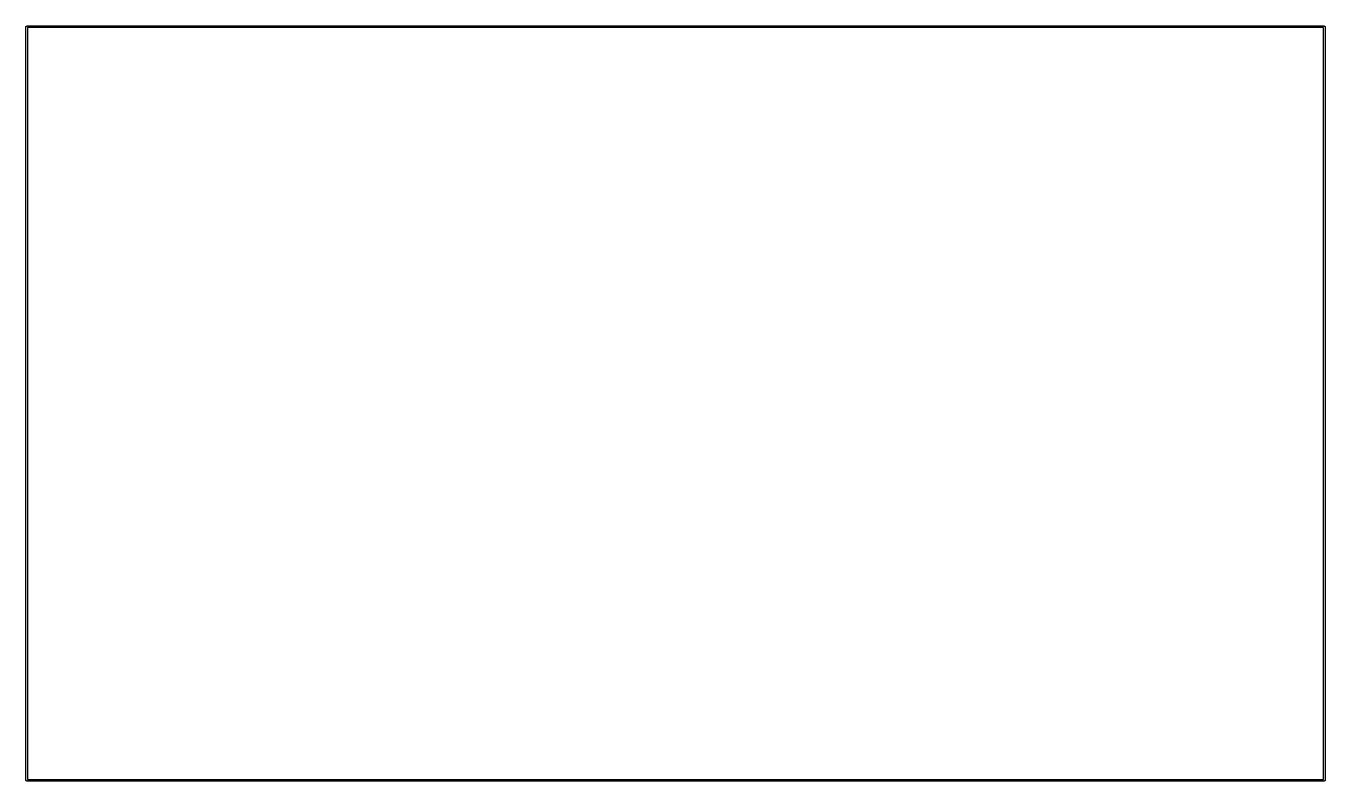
# Model space of a CAD drawing. Extents: x 85 to 211, y -138 to -65.
import ezdxf

# ---------------------------------------------------------------- set-up
doc = ezdxf.new("R2010")
doc.units = 0
doc.header["$MEASUREMENT"] = 0
doc.layers.add('BLACK', color=7, linetype='CONTINUOUS')

msp = doc.modelspace()

# ---------------------------------------------------------------- linework, layer by layer
at = {"layer": 'Black'}
for p, q in [((84.925, -65), (84.9261, -64.9935)), ((84.925, -138), (84.925, -65)), ((84.9261, -64.987), (84.9284, -64.9808)), ((84.9261, -64.9935), (84.9261, -64.987)), ((84.9284, -64.9808), (84.9295, -64.9743)), ((84.9295, -64.9743), (84.9328, -64.9687)), ((84.9328, -64.9687), (84.935, -64.9625)), ((84.935, -64.9625), (84.9393, -64.9575)), ((84.9393, -64.9575), (84.9425, -64.9518)), ((84.9425, -64.9518), (84.9476, -64.9476)), ((84.9476, -64.9476), (84.9518, -64.9425)), ((84.9518, -64.9425), (84.9575, -64.9393)), ((84.9575, -64.9393), (84.9625, -64.935)), ((84.9625, -64.935), (84.9687, -64.9328)), ((84.9687, -64.9328), (84.9743, -64.9295)), ((84.9743, -64.9295), (84.9808, -64.9284)), ((84.9808, -64.9284), (84.987, -64.9261)), ((84.987, -64.9261), (84.9935, -64.9261)), ((84.9935, -64.9261), (85, -64.925)), ((85, -64.925), (210.75, -64.925)), ((85.075, -65.075), (85.075, -137.925)), ((210.675, -65.075), (85.075, -65.075)), ((210.675, -137.925), (210.675, -65.075)), ((210.75, -64.925), (210.756, -64.9261)), ((210.756, -64.9261), (210.763, -64.9261)), ((210.763, -64.9261), (210.769, -64.9284)), ((210.769, -64.9284), (210.776, -64.9295)), ((210.776, -64.9295), (210.781, -64.9328)), ((210.781, -64.9328), (210.787, -64.935)), ((210.787, -64.935), (210.793, -64.9393)), ((210.793, -64.9393), (210.798, -64.9425)), ((210.798, -64.9425), (210.802, -64.9476)), ((210.802, -64.9476), (210.807, -64.9518)), ((210.807, -64.9518), (210.811, -64.9575)), ((210.811, -64.9575), (210.815, -64.9625)), ((210.815, -64.9625), (210.817, -64.9687)), ((210.817, -64.9687), (210.82, -64.9743)), ((210.82, -64.9743), (210.822, -64.9808)), ((210.822, -64.9808), (210.824, -64.987)), ((210.824, -64.987), (210.824, -64.9935)), ((210.824, -64.9935), (210.825, -65)), ((210.825, -65), (210.825, -138)), ((84.9261, -138.006), (84.925, -138)), ((84.9261, -138.013), (84.9261, -138.006)), ((84.9284, -138.019), (84.9261, -138.013)), ((84.9295, -138.026), (84.9284, -138.019)), ((84.9328, -138.031), (84.9295, -138.026)), ((84.935, -138.037), (84.9328, -138.031)), ((84.9393, -138.043), (84.935, -138.037)), ((84.9425, -138.048), (84.9393, -138.043)), ((84.9476, -138.052), (84.9425, -138.048)), ((84.9518, -138.057), (84.9476, -138.052)), ((84.9575, -138.061), (84.9518, -138.057)), ((84.9625, -138.065), (84.9575, -138.061)), ((84.9687, -138.067), (84.9625, -138.065)), ((84.9743, -138.07), (84.9687, -138.067)), ((84.9808, -138.072), (84.9743, -138.07)), ((84.987, -138.074), (84.9808, -138.072)), ((84.9935, -138.074), (84.987, -138.074)), ((85, -138.075), (84.9935, -138.074)), ((210.75, -138.075), (85, -138.075)), ((85.075, -137.925), (210.675, -137.925)), ((210.756, -138.074), (210.75, -138.075)), ((210.763, -138.074), (210.756, -138.074)), ((210.769, -138.072), (210.763, -138.074)), ((210.776, -138.07), (210.769, -138.072)), ((210.781, -138.067), (210.776, -138.07)), ((210.787, -138.065), (210.781, -138.067)), ((210.793, -138.061), (210.787, -138.065)), ((210.798, -138.057), (210.793, -138.061)), ((210.802, -138.052), (210.798, -138.057)), ((210.807, -138.048), (210.802, -138.052)), ((210.811, -138.043), (210.807, -138.048)), ((210.815, -138.037), (210.811, -138.043)), ((210.817, -138.031), (210.815, -138.037)), ((210.82, -138.026), (210.817, -138.031)), ((210.822, -138.019), (210.82, -138.026)), ((210.824, -138.013), (210.822, -138.019)), ((210.825, -138), (210.824, -138.006)), ((210.824, -138.006), (210.824, -138.013))]:
    msp.add_line(p, q, dxfattribs=at)

doc.saveas('drawing.dxf')
